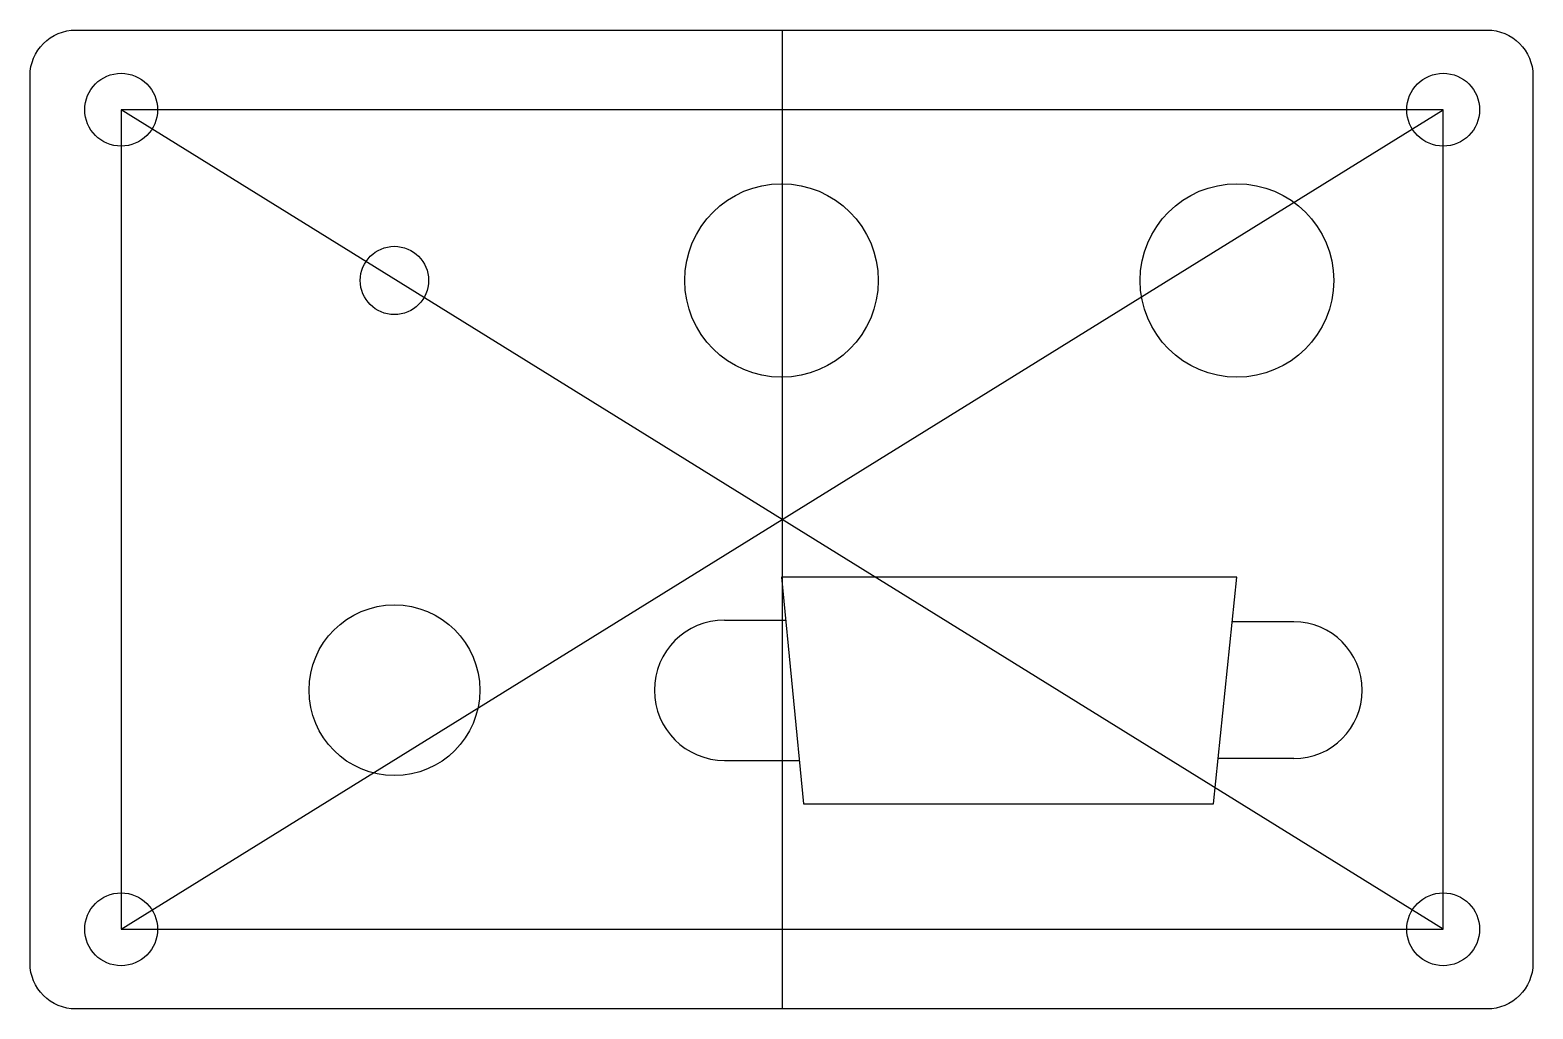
# Model space of a CAD drawing. Header units: millimetres. Extents: x 0 to 66, y 0 to 43.
import ezdxf

# ---------------------------------------------------------------- set-up
doc = ezdxf.new("R2010")
doc.units = ezdxf.units.MM
doc.layers.get('0').update_dxf_attribs({"linetype": 'CONTINUOUS'})

msp = doc.modelspace()

# ---------------------------------------------------------------- linework, layer by layer
for p, q in [((33.03, 43), (33.03, 0)), ((62.059, 39.5), (4, 39.5)), ((4, 39.5), (4, 3.5)), ((4, 3.5), (62.059, 39.5)), ((62.059, 3.5), (4, 39.5)), ((62.059, 3.5), (62.059, 39.5)), ((30.5, 17.084), (33.183, 17.084)), ((55.5, 17.003), (52.796, 17.003)), ((30.5, 10.916), (33.783, 10.916)), ((55.5, 10.997), (52.173, 10.997)), ((4, 3.5), (62.059, 3.5))]:
    msp.add_line(p, q)
msp.add_lwpolyline([(64, 0), (2, 0, -0.414214), (0, 2), (0, 41, -0.414214), (2, 43), (64, 43, -0.414214), (66, 41), (66, 2, -0.414214)], format="xyb", close=True)
msp.add_lwpolyline([(53, 18.969), (33, 18.969), (33.967, 9.017), (51.967, 9.017)], close=True)
for centre, radius in [((4, 39.5), 1.6), ((62.059, 39.5), 1.6), ((33, 32), 4.25), ((53, 32), 4.25), ((16, 32), 1.5), ((16, 14), 3.75), ((4, 3.5), 1.6), ((62.059, 3.5), 1.6)]:
    msp.add_circle(centre, radius)
for centre, radius, start, end in [((30.5, 14), 3.084, 90, 270), ((55.5, 14), 3.003, -90, 90)]:
    msp.add_arc(centre, radius, start, end)

doc.saveas('drawing.dxf')
